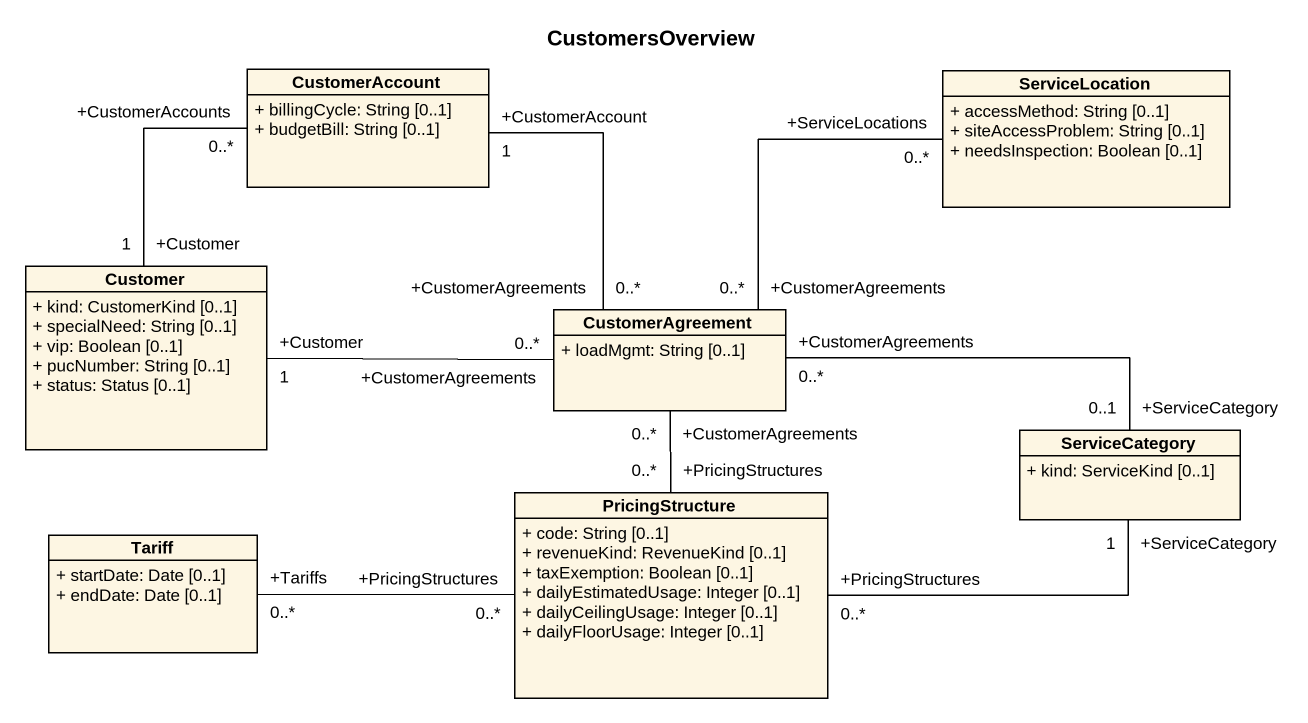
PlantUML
@startuml
title CustomersOverview
hide circle
hide empty members
skinparam classAttributeIconSize 0
class CustomerAccount {
  + billingCycle: String [0..1]
  + budgetBill: String [0..1]
}
class ServiceLocation {
  + accessMethod: String [0..1]
  + siteAccessProblem: String [0..1]
  + needsInspection: Boolean [0..1]
}
class Customer {
  + kind: CustomerKind [0..1]
  + specialNeed: String [0..1]
  + vip: Boolean [0..1]
  + pucNumber: String [0..1]
  + status: Status [0..1]
}
class CustomerAgreement {
  + loadMgmt: String [0..1]
}
class ServiceCategory {
  + kind: ServiceKind [0..1]
}
class PricingStructure {
  + code: String [0..1]
  + revenueKind: RevenueKind [0..1]
  + taxExemption: Boolean [0..1]
  + dailyEstimatedUsage: Integer [0..1]
  + dailyCeilingUsage: Integer [0..1]
  + dailyFloorUsage: Integer [0..1]
}
class Tariff {
  + startDate: Date [0..1]
  + endDate: Date [0..1]
}
CustomerAccount "+CustomerAccount\n1" -- "+CustomerAgreements\n0..*" CustomerAgreement
Customer "+Customer\n1" -up- "+CustomerAccounts\n0..*" CustomerAccount
Customer "+Customer\n1" -right- "+CustomerAgreements\n0..*" CustomerAgreement
CustomerAgreement "+CustomerAgreements\n0..*" -right- "+ServiceLocations\n0..*" ServiceLocation
CustomerAgreement "+CustomerAgreements\n0..*" -right- "+ServiceCategory\n0..1" ServiceCategory
CustomerAgreement "+CustomerAgreements\n0..*" -- "+PricingStructures\n0..*" PricingStructure
ServiceCategory "+ServiceCategory\n1" -left- "+PricingStructures\n0..*" PricingStructure
PricingStructure "+PricingStructures\n0..*" -left- "+Tariffs\n0..*" Tariff
@enduml
